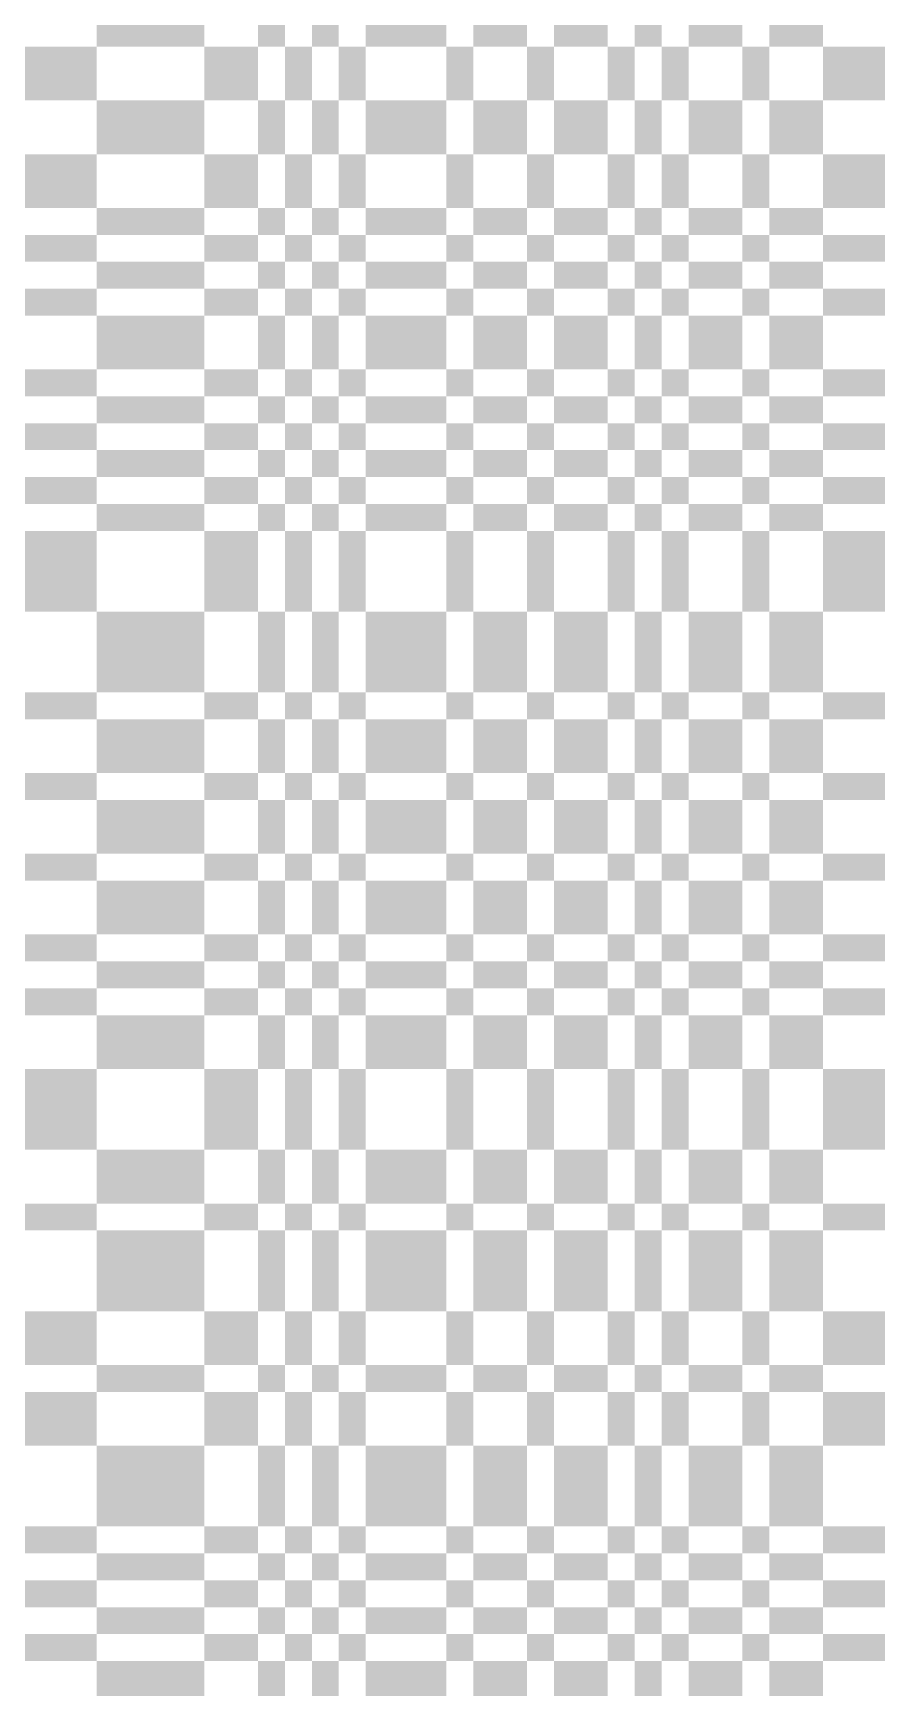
# Model space of a CAD drawing. Extents: x 0 to 10, y 0 to 10.
# Drawn here: x 6.873 to 7.5, y 3.78 to 5.01 of the extents above; entities that cross this region are included whole.
import ezdxf

# ---------------------------------------------------------------- set-up
doc = ezdxf.new("R2010")
doc.units = 0
doc.header["$MEASUREMENT"] = 0
doc.layers.add('CHROME', color=7, linetype='Continuous')

msp = doc.modelspace()

# ---------------------------------------------------------------- linework, layer by layer
at = {"layer": 'CHROME'}
for points in [[(6.92, 5), (7, 5), (6.92, 5.02), (7, 5.02)], [(7.04, 5), (7.06, 5), (7.04, 5.02), (7.06, 5.02)], [(7.08, 5), (7.1, 5), (7.08, 5.02), (7.1, 5.02)], [(7.12, 5), (7.18, 5), (7.12, 5.02), (7.18, 5.02)], [(7.2, 5), (7.24, 5), (7.2, 5.02), (7.24, 5.02)], [(7.26, 5), (7.3, 5), (7.26, 5.02), (7.3, 5.02)], [(7.32, 5), (7.34, 5), (7.32, 5.02), (7.34, 5.02)], [(7.36, 5), (7.4, 5), (7.36, 5.02), (7.4, 5.02)], [(7.42, 5), (7.46, 5), (7.42, 5.02), (7.46, 5.02)], [(6.86, 4.96), (6.92, 4.96), (6.86, 5), (6.92, 5)], [(7, 4.96), (7.04, 4.96), (7, 5), (7.04, 5)], [(7.06, 4.96), (7.08, 4.96), (7.06, 5), (7.08, 5)], [(7.1, 4.96), (7.12, 4.96), (7.1, 5), (7.12, 5)], [(7.18, 4.96), (7.2, 4.96), (7.18, 5), (7.2, 5)], [(7.24, 4.96), (7.26, 4.96), (7.24, 5), (7.26, 5)], [(7.3, 4.96), (7.32, 4.96), (7.3, 5), (7.32, 5)], [(7.34, 4.96), (7.36, 4.96), (7.34, 5), (7.36, 5)], [(7.4, 4.96), (7.42, 4.96), (7.4, 5), (7.42, 5)], [(7.46, 4.96), (7.54, 4.96), (7.46, 5), (7.54, 5)], [(6.92, 4.92), (7, 4.92), (6.92, 4.96), (7, 4.96)], [(7.04, 4.92), (7.06, 4.92), (7.04, 4.96), (7.06, 4.96)], [(7.08, 4.92), (7.1, 4.92), (7.08, 4.96), (7.1, 4.96)], [(7.12, 4.92), (7.18, 4.92), (7.12, 4.96), (7.18, 4.96)], [(7.2, 4.92), (7.24, 4.92), (7.2, 4.96), (7.24, 4.96)], [(7.26, 4.92), (7.3, 4.92), (7.26, 4.96), (7.3, 4.96)], [(7.32, 4.92), (7.34, 4.92), (7.32, 4.96), (7.34, 4.96)], [(7.36, 4.92), (7.4, 4.92), (7.36, 4.96), (7.4, 4.96)], [(7.42, 4.92), (7.46, 4.92), (7.42, 4.96), (7.46, 4.96)], [(6.86, 4.88), (6.92, 4.88), (6.86, 4.92), (6.92, 4.92)], [(7, 4.88), (7.04, 4.88), (7, 4.92), (7.04, 4.92)], [(7.06, 4.88), (7.08, 4.88), (7.06, 4.92), (7.08, 4.92)], [(7.1, 4.88), (7.12, 4.88), (7.1, 4.92), (7.12, 4.92)], [(7.18, 4.88), (7.2, 4.88), (7.18, 4.92), (7.2, 4.92)], [(7.24, 4.88), (7.26, 4.88), (7.24, 4.92), (7.26, 4.92)], [(7.3, 4.88), (7.32, 4.88), (7.3, 4.92), (7.32, 4.92)], [(7.34, 4.88), (7.36, 4.88), (7.34, 4.92), (7.36, 4.92)], [(7.4, 4.88), (7.42, 4.88), (7.4, 4.92), (7.42, 4.92)], [(7.46, 4.88), (7.54, 4.88), (7.46, 4.92), (7.54, 4.92)], [(6.92, 4.86), (7, 4.86), (6.92, 4.88), (7, 4.88)], [(7.04, 4.86), (7.06, 4.86), (7.04, 4.88), (7.06, 4.88)], [(7.08, 4.86), (7.1, 4.86), (7.08, 4.88), (7.1, 4.88)], [(7.12, 4.86), (7.18, 4.86), (7.12, 4.88), (7.18, 4.88)], [(7.2, 4.86), (7.24, 4.86), (7.2, 4.88), (7.24, 4.88)], [(7.26, 4.86), (7.3, 4.86), (7.26, 4.88), (7.3, 4.88)], [(7.32, 4.86), (7.34, 4.86), (7.32, 4.88), (7.34, 4.88)], [(7.36, 4.86), (7.4, 4.86), (7.36, 4.88), (7.4, 4.88)], [(7.42, 4.86), (7.46, 4.86), (7.42, 4.88), (7.46, 4.88)], [(6.86, 4.84), (6.92, 4.84), (6.86, 4.86), (6.92, 4.86)], [(7, 4.84), (7.04, 4.84), (7, 4.86), (7.04, 4.86)], [(7.06, 4.84), (7.08, 4.84), (7.06, 4.86), (7.08, 4.86)], [(7.1, 4.84), (7.12, 4.84), (7.1, 4.86), (7.12, 4.86)], [(7.18, 4.84), (7.2, 4.84), (7.18, 4.86), (7.2, 4.86)], [(7.24, 4.84), (7.26, 4.84), (7.24, 4.86), (7.26, 4.86)], [(7.3, 4.84), (7.32, 4.84), (7.3, 4.86), (7.32, 4.86)], [(7.34, 4.84), (7.36, 4.84), (7.34, 4.86), (7.36, 4.86)], [(7.4, 4.84), (7.42, 4.84), (7.4, 4.86), (7.42, 4.86)], [(7.46, 4.84), (7.54, 4.84), (7.46, 4.86), (7.54, 4.86)], [(6.92, 4.82), (7, 4.82), (6.92, 4.84), (7, 4.84)], [(7.04, 4.82), (7.06, 4.82), (7.04, 4.84), (7.06, 4.84)], [(7.08, 4.82), (7.1, 4.82), (7.08, 4.84), (7.1, 4.84)], [(7.12, 4.82), (7.18, 4.82), (7.12, 4.84), (7.18, 4.84)], [(7.2, 4.82), (7.24, 4.82), (7.2, 4.84), (7.24, 4.84)], [(7.26, 4.82), (7.3, 4.82), (7.26, 4.84), (7.3, 4.84)], [(7.32, 4.82), (7.34, 4.82), (7.32, 4.84), (7.34, 4.84)], [(7.36, 4.82), (7.4, 4.82), (7.36, 4.84), (7.4, 4.84)], [(7.42, 4.82), (7.46, 4.82), (7.42, 4.84), (7.46, 4.84)], [(6.86, 4.8), (6.92, 4.8), (6.86, 4.82), (6.92, 4.82)], [(7, 4.8), (7.04, 4.8), (7, 4.82), (7.04, 4.82)], [(7.06, 4.8), (7.08, 4.8), (7.06, 4.82), (7.08, 4.82)], [(7.1, 4.8), (7.12, 4.8), (7.1, 4.82), (7.12, 4.82)], [(7.18, 4.8), (7.2, 4.8), (7.18, 4.82), (7.2, 4.82)], [(7.24, 4.8), (7.26, 4.8), (7.24, 4.82), (7.26, 4.82)], [(7.3, 4.8), (7.32, 4.8), (7.3, 4.82), (7.32, 4.82)], [(7.34, 4.8), (7.36, 4.8), (7.34, 4.82), (7.36, 4.82)], [(7.4, 4.8), (7.42, 4.8), (7.4, 4.82), (7.42, 4.82)], [(7.46, 4.8), (7.54, 4.8), (7.46, 4.82), (7.54, 4.82)], [(6.92, 4.76), (7, 4.76), (6.92, 4.8), (7, 4.8)], [(7.04, 4.76), (7.06, 4.76), (7.04, 4.8), (7.06, 4.8)], [(7.08, 4.76), (7.1, 4.76), (7.08, 4.8), (7.1, 4.8)], [(7.12, 4.76), (7.18, 4.76), (7.12, 4.8), (7.18, 4.8)], [(7.2, 4.76), (7.24, 4.76), (7.2, 4.8), (7.24, 4.8)], [(7.26, 4.76), (7.3, 4.76), (7.26, 4.8), (7.3, 4.8)], [(7.32, 4.76), (7.34, 4.76), (7.32, 4.8), (7.34, 4.8)], [(7.36, 4.76), (7.4, 4.76), (7.36, 4.8), (7.4, 4.8)], [(7.42, 4.76), (7.46, 4.76), (7.42, 4.8), (7.46, 4.8)], [(6.86, 4.74), (6.92, 4.74), (6.86, 4.76), (6.92, 4.76)], [(7, 4.74), (7.04, 4.74), (7, 4.76), (7.04, 4.76)], [(7.06, 4.74), (7.08, 4.74), (7.06, 4.76), (7.08, 4.76)], [(7.1, 4.74), (7.12, 4.74), (7.1, 4.76), (7.12, 4.76)], [(7.18, 4.74), (7.2, 4.74), (7.18, 4.76), (7.2, 4.76)], [(7.24, 4.74), (7.26, 4.74), (7.24, 4.76), (7.26, 4.76)], [(7.3, 4.74), (7.32, 4.74), (7.3, 4.76), (7.32, 4.76)], [(7.34, 4.74), (7.36, 4.74), (7.34, 4.76), (7.36, 4.76)], [(7.4, 4.74), (7.42, 4.74), (7.4, 4.76), (7.42, 4.76)], [(7.46, 4.74), (7.54, 4.74), (7.46, 4.76), (7.54, 4.76)], [(6.92, 4.72), (7, 4.72), (6.92, 4.74), (7, 4.74)], [(7.04, 4.72), (7.06, 4.72), (7.04, 4.74), (7.06, 4.74)], [(7.08, 4.72), (7.1, 4.72), (7.08, 4.74), (7.1, 4.74)], [(7.12, 4.72), (7.18, 4.72), (7.12, 4.74), (7.18, 4.74)], [(7.2, 4.72), (7.24, 4.72), (7.2, 4.74), (7.24, 4.74)], [(7.26, 4.72), (7.3, 4.72), (7.26, 4.74), (7.3, 4.74)], [(7.32, 4.72), (7.34, 4.72), (7.32, 4.74), (7.34, 4.74)], [(7.36, 4.72), (7.4, 4.72), (7.36, 4.74), (7.4, 4.74)], [(7.42, 4.72), (7.46, 4.72), (7.42, 4.74), (7.46, 4.74)], [(6.86, 4.7), (6.92, 4.7), (6.86, 4.72), (6.92, 4.72)], [(7, 4.7), (7.04, 4.7), (7, 4.72), (7.04, 4.72)], [(7.06, 4.7), (7.08, 4.7), (7.06, 4.72), (7.08, 4.72)], [(7.1, 4.7), (7.12, 4.7), (7.1, 4.72), (7.12, 4.72)], [(7.18, 4.7), (7.2, 4.7), (7.18, 4.72), (7.2, 4.72)], [(7.24, 4.7), (7.26, 4.7), (7.24, 4.72), (7.26, 4.72)], [(7.3, 4.7), (7.32, 4.7), (7.3, 4.72), (7.32, 4.72)], [(7.34, 4.7), (7.36, 4.7), (7.34, 4.72), (7.36, 4.72)], [(7.4, 4.7), (7.42, 4.7), (7.4, 4.72), (7.42, 4.72)], [(7.46, 4.7), (7.54, 4.7), (7.46, 4.72), (7.54, 4.72)], [(6.92, 4.68), (7, 4.68), (6.92, 4.7), (7, 4.7)], [(7.04, 4.68), (7.06, 4.68), (7.04, 4.7), (7.06, 4.7)], [(7.08, 4.68), (7.1, 4.68), (7.08, 4.7), (7.1, 4.7)], [(7.12, 4.68), (7.18, 4.68), (7.12, 4.7), (7.18, 4.7)], [(7.2, 4.68), (7.24, 4.68), (7.2, 4.7), (7.24, 4.7)], [(7.26, 4.68), (7.3, 4.68), (7.26, 4.7), (7.3, 4.7)], [(7.32, 4.68), (7.34, 4.68), (7.32, 4.7), (7.34, 4.7)], [(7.36, 4.68), (7.4, 4.68), (7.36, 4.7), (7.4, 4.7)], [(7.42, 4.68), (7.46, 4.68), (7.42, 4.7), (7.46, 4.7)], [(6.86, 4.66), (6.92, 4.66), (6.86, 4.68), (6.92, 4.68)], [(7, 4.66), (7.04, 4.66), (7, 4.68), (7.04, 4.68)], [(7.06, 4.66), (7.08, 4.66), (7.06, 4.68), (7.08, 4.68)], [(7.1, 4.66), (7.12, 4.66), (7.1, 4.68), (7.12, 4.68)], [(7.18, 4.66), (7.2, 4.66), (7.18, 4.68), (7.2, 4.68)], [(7.24, 4.66), (7.26, 4.66), (7.24, 4.68), (7.26, 4.68)], [(7.3, 4.66), (7.32, 4.66), (7.3, 4.68), (7.32, 4.68)], [(7.34, 4.66), (7.36, 4.66), (7.34, 4.68), (7.36, 4.68)], [(7.4, 4.66), (7.42, 4.66), (7.4, 4.68), (7.42, 4.68)], [(7.46, 4.66), (7.54, 4.66), (7.46, 4.68), (7.54, 4.68)], [(6.92, 4.64), (7, 4.64), (6.92, 4.66), (7, 4.66)], [(7.04, 4.64), (7.06, 4.64), (7.04, 4.66), (7.06, 4.66)], [(7.08, 4.64), (7.1, 4.64), (7.08, 4.66), (7.1, 4.66)], [(7.12, 4.64), (7.18, 4.64), (7.12, 4.66), (7.18, 4.66)], [(7.2, 4.64), (7.24, 4.64), (7.2, 4.66), (7.24, 4.66)], [(7.26, 4.64), (7.3, 4.64), (7.26, 4.66), (7.3, 4.66)], [(7.32, 4.64), (7.34, 4.64), (7.32, 4.66), (7.34, 4.66)], [(7.36, 4.64), (7.4, 4.64), (7.36, 4.66), (7.4, 4.66)], [(7.42, 4.64), (7.46, 4.64), (7.42, 4.66), (7.46, 4.66)], [(6.86, 4.58), (6.92, 4.58), (6.86, 4.64), (6.92, 4.64)], [(7, 4.58), (7.04, 4.58), (7, 4.64), (7.04, 4.64)], [(7.06, 4.58), (7.08, 4.58), (7.06, 4.64), (7.08, 4.64)], [(7.1, 4.58), (7.12, 4.58), (7.1, 4.64), (7.12, 4.64)], [(7.18, 4.58), (7.2, 4.58), (7.18, 4.64), (7.2, 4.64)], [(7.24, 4.58), (7.26, 4.58), (7.24, 4.64), (7.26, 4.64)], [(7.3, 4.58), (7.32, 4.58), (7.3, 4.64), (7.32, 4.64)], [(7.34, 4.58), (7.36, 4.58), (7.34, 4.64), (7.36, 4.64)], [(7.4, 4.58), (7.42, 4.58), (7.4, 4.64), (7.42, 4.64)], [(7.46, 4.58), (7.54, 4.58), (7.46, 4.64), (7.54, 4.64)], [(6.92, 4.52), (7, 4.52), (6.92, 4.58), (7, 4.58)], [(7.04, 4.52), (7.06, 4.52), (7.04, 4.58), (7.06, 4.58)], [(7.08, 4.52), (7.1, 4.52), (7.08, 4.58), (7.1, 4.58)], [(7.12, 4.52), (7.18, 4.52), (7.12, 4.58), (7.18, 4.58)], [(7.2, 4.52), (7.24, 4.52), (7.2, 4.58), (7.24, 4.58)], [(7.26, 4.52), (7.3, 4.52), (7.26, 4.58), (7.3, 4.58)], [(7.32, 4.52), (7.34, 4.52), (7.32, 4.58), (7.34, 4.58)], [(7.36, 4.52), (7.4, 4.52), (7.36, 4.58), (7.4, 4.58)], [(7.42, 4.52), (7.46, 4.52), (7.42, 4.58), (7.46, 4.58)], [(6.86, 4.5), (6.92, 4.5), (6.86, 4.52), (6.92, 4.52)], [(7, 4.5), (7.04, 4.5), (7, 4.52), (7.04, 4.52)], [(7.06, 4.5), (7.08, 4.5), (7.06, 4.52), (7.08, 4.52)], [(7.1, 4.5), (7.12, 4.5), (7.1, 4.52), (7.12, 4.52)], [(7.18, 4.5), (7.2, 4.5), (7.18, 4.52), (7.2, 4.52)], [(7.24, 4.5), (7.26, 4.5), (7.24, 4.52), (7.26, 4.52)], [(7.3, 4.5), (7.32, 4.5), (7.3, 4.52), (7.32, 4.52)], [(7.34, 4.5), (7.36, 4.5), (7.34, 4.52), (7.36, 4.52)], [(7.4, 4.5), (7.42, 4.5), (7.4, 4.52), (7.42, 4.52)], [(7.46, 4.5), (7.54, 4.5), (7.46, 4.52), (7.54, 4.52)], [(6.92, 4.46), (7, 4.46), (6.92, 4.5), (7, 4.5)], [(7.04, 4.46), (7.06, 4.46), (7.04, 4.5), (7.06, 4.5)], [(7.08, 4.46), (7.1, 4.46), (7.08, 4.5), (7.1, 4.5)], [(7.12, 4.46), (7.18, 4.46), (7.12, 4.5), (7.18, 4.5)], [(7.2, 4.46), (7.24, 4.46), (7.2, 4.5), (7.24, 4.5)], [(7.26, 4.46), (7.3, 4.46), (7.26, 4.5), (7.3, 4.5)], [(7.32, 4.46), (7.34, 4.46), (7.32, 4.5), (7.34, 4.5)], [(7.36, 4.46), (7.4, 4.46), (7.36, 4.5), (7.4, 4.5)], [(7.42, 4.46), (7.46, 4.46), (7.42, 4.5), (7.46, 4.5)], [(6.86, 4.44), (6.92, 4.44), (6.86, 4.46), (6.92, 4.46)], [(7, 4.44), (7.04, 4.44), (7, 4.46), (7.04, 4.46)], [(7.06, 4.44), (7.08, 4.44), (7.06, 4.46), (7.08, 4.46)], [(7.1, 4.44), (7.12, 4.44), (7.1, 4.46), (7.12, 4.46)], [(7.18, 4.44), (7.2, 4.44), (7.18, 4.46), (7.2, 4.46)], [(7.24, 4.44), (7.26, 4.44), (7.24, 4.46), (7.26, 4.46)], [(7.3, 4.44), (7.32, 4.44), (7.3, 4.46), (7.32, 4.46)], [(7.34, 4.44), (7.36, 4.44), (7.34, 4.46), (7.36, 4.46)], [(7.4, 4.44), (7.42, 4.44), (7.4, 4.46), (7.42, 4.46)], [(7.46, 4.44), (7.54, 4.44), (7.46, 4.46), (7.54, 4.46)], [(6.92, 4.4), (7, 4.4), (6.92, 4.44), (7, 4.44)], [(7.04, 4.4), (7.06, 4.4), (7.04, 4.44), (7.06, 4.44)], [(7.08, 4.4), (7.1, 4.4), (7.08, 4.44), (7.1, 4.44)], [(7.12, 4.4), (7.18, 4.4), (7.12, 4.44), (7.18, 4.44)], [(7.2, 4.4), (7.24, 4.4), (7.2, 4.44), (7.24, 4.44)], [(7.26, 4.4), (7.3, 4.4), (7.26, 4.44), (7.3, 4.44)], [(7.32, 4.4), (7.34, 4.4), (7.32, 4.44), (7.34, 4.44)], [(7.36, 4.4), (7.4, 4.4), (7.36, 4.44), (7.4, 4.44)], [(7.42, 4.4), (7.46, 4.4), (7.42, 4.44), (7.46, 4.44)], [(6.86, 4.38), (6.92, 4.38), (6.86, 4.4), (6.92, 4.4)], [(7, 4.38), (7.04, 4.38), (7, 4.4), (7.04, 4.4)], [(7.06, 4.38), (7.08, 4.38), (7.06, 4.4), (7.08, 4.4)], [(7.1, 4.38), (7.12, 4.38), (7.1, 4.4), (7.12, 4.4)], [(7.18, 4.38), (7.2, 4.38), (7.18, 4.4), (7.2, 4.4)], [(7.24, 4.38), (7.26, 4.38), (7.24, 4.4), (7.26, 4.4)], [(7.3, 4.38), (7.32, 4.38), (7.3, 4.4), (7.32, 4.4)], [(7.34, 4.38), (7.36, 4.38), (7.34, 4.4), (7.36, 4.4)], [(7.4, 4.38), (7.42, 4.38), (7.4, 4.4), (7.42, 4.4)], [(7.46, 4.38), (7.54, 4.38), (7.46, 4.4), (7.54, 4.4)], [(6.92, 4.34), (7, 4.34), (6.92, 4.38), (7, 4.38)], [(7.04, 4.34), (7.06, 4.34), (7.04, 4.38), (7.06, 4.38)], [(7.08, 4.34), (7.1, 4.34), (7.08, 4.38), (7.1, 4.38)], [(7.12, 4.34), (7.18, 4.34), (7.12, 4.38), (7.18, 4.38)], [(7.2, 4.34), (7.24, 4.34), (7.2, 4.38), (7.24, 4.38)], [(7.26, 4.34), (7.3, 4.34), (7.26, 4.38), (7.3, 4.38)], [(7.32, 4.34), (7.34, 4.34), (7.32, 4.38), (7.34, 4.38)], [(7.36, 4.34), (7.4, 4.34), (7.36, 4.38), (7.4, 4.38)], [(7.42, 4.34), (7.46, 4.34), (7.42, 4.38), (7.46, 4.38)], [(6.86, 4.32), (6.92, 4.32), (6.86, 4.34), (6.92, 4.34)], [(7, 4.32), (7.04, 4.32), (7, 4.34), (7.04, 4.34)], [(7.06, 4.32), (7.08, 4.32), (7.06, 4.34), (7.08, 4.34)], [(7.1, 4.32), (7.12, 4.32), (7.1, 4.34), (7.12, 4.34)], [(7.18, 4.32), (7.2, 4.32), (7.18, 4.34), (7.2, 4.34)], [(7.24, 4.32), (7.26, 4.32), (7.24, 4.34), (7.26, 4.34)], [(7.3, 4.32), (7.32, 4.32), (7.3, 4.34), (7.32, 4.34)], [(7.34, 4.32), (7.36, 4.32), (7.34, 4.34), (7.36, 4.34)], [(7.4, 4.32), (7.42, 4.32), (7.4, 4.34), (7.42, 4.34)], [(7.46, 4.32), (7.54, 4.32), (7.46, 4.34), (7.54, 4.34)], [(6.92, 4.3), (7, 4.3), (6.92, 4.32), (7, 4.32)], [(7.04, 4.3), (7.06, 4.3), (7.04, 4.32), (7.06, 4.32)], [(7.08, 4.3), (7.1, 4.3), (7.08, 4.32), (7.1, 4.32)], [(7.12, 4.3), (7.18, 4.3), (7.12, 4.32), (7.18, 4.32)], [(7.2, 4.3), (7.24, 4.3), (7.2, 4.32), (7.24, 4.32)], [(7.26, 4.3), (7.3, 4.3), (7.26, 4.32), (7.3, 4.32)], [(7.32, 4.3), (7.34, 4.3), (7.32, 4.32), (7.34, 4.32)], [(7.36, 4.3), (7.4, 4.3), (7.36, 4.32), (7.4, 4.32)], [(7.42, 4.3), (7.46, 4.3), (7.42, 4.32), (7.46, 4.32)], [(6.86, 4.28), (6.92, 4.28), (6.86, 4.3), (6.92, 4.3)], [(7, 4.28), (7.04, 4.28), (7, 4.3), (7.04, 4.3)], [(7.06, 4.28), (7.08, 4.28), (7.06, 4.3), (7.08, 4.3)], [(7.1, 4.28), (7.12, 4.28), (7.1, 4.3), (7.12, 4.3)], [(7.18, 4.28), (7.2, 4.28), (7.18, 4.3), (7.2, 4.3)], [(7.24, 4.28), (7.26, 4.28), (7.24, 4.3), (7.26, 4.3)], [(7.3, 4.28), (7.32, 4.28), (7.3, 4.3), (7.32, 4.3)], [(7.34, 4.28), (7.36, 4.28), (7.34, 4.3), (7.36, 4.3)], [(7.4, 4.28), (7.42, 4.28), (7.4, 4.3), (7.42, 4.3)], [(7.46, 4.28), (7.54, 4.28), (7.46, 4.3), (7.54, 4.3)], [(6.92, 4.24), (7, 4.24), (6.92, 4.28), (7, 4.28)], [(7.04, 4.24), (7.06, 4.24), (7.04, 4.28), (7.06, 4.28)], [(7.08, 4.24), (7.1, 4.24), (7.08, 4.28), (7.1, 4.28)], [(7.12, 4.24), (7.18, 4.24), (7.12, 4.28), (7.18, 4.28)], [(7.2, 4.24), (7.24, 4.24), (7.2, 4.28), (7.24, 4.28)], [(7.26, 4.24), (7.3, 4.24), (7.26, 4.28), (7.3, 4.28)], [(7.32, 4.24), (7.34, 4.24), (7.32, 4.28), (7.34, 4.28)], [(7.36, 4.24), (7.4, 4.24), (7.36, 4.28), (7.4, 4.28)], [(7.42, 4.24), (7.46, 4.24), (7.42, 4.28), (7.46, 4.28)], [(6.86, 4.18), (6.92, 4.18), (6.86, 4.24), (6.92, 4.24)], [(7, 4.18), (7.04, 4.18), (7, 4.24), (7.04, 4.24)], [(7.06, 4.18), (7.08, 4.18), (7.06, 4.24), (7.08, 4.24)], [(7.1, 4.18), (7.12, 4.18), (7.1, 4.24), (7.12, 4.24)], [(7.18, 4.18), (7.2, 4.18), (7.18, 4.24), (7.2, 4.24)], [(7.24, 4.18), (7.26, 4.18), (7.24, 4.24), (7.26, 4.24)], [(7.3, 4.18), (7.32, 4.18), (7.3, 4.24), (7.32, 4.24)], [(7.34, 4.18), (7.36, 4.18), (7.34, 4.24), (7.36, 4.24)], [(7.4, 4.18), (7.42, 4.18), (7.4, 4.24), (7.42, 4.24)], [(7.46, 4.18), (7.54, 4.18), (7.46, 4.24), (7.54, 4.24)], [(6.92, 4.14), (7, 4.14), (6.92, 4.18), (7, 4.18)], [(7.04, 4.14), (7.06, 4.14), (7.04, 4.18), (7.06, 4.18)], [(7.08, 4.14), (7.1, 4.14), (7.08, 4.18), (7.1, 4.18)], [(7.12, 4.14), (7.18, 4.14), (7.12, 4.18), (7.18, 4.18)], [(7.2, 4.14), (7.24, 4.14), (7.2, 4.18), (7.24, 4.18)], [(7.26, 4.14), (7.3, 4.14), (7.26, 4.18), (7.3, 4.18)], [(7.32, 4.14), (7.34, 4.14), (7.32, 4.18), (7.34, 4.18)], [(7.36, 4.14), (7.4, 4.14), (7.36, 4.18), (7.4, 4.18)], [(7.42, 4.14), (7.46, 4.14), (7.42, 4.18), (7.46, 4.18)], [(6.86, 4.12), (6.92, 4.12), (6.86, 4.14), (6.92, 4.14)], [(7, 4.12), (7.04, 4.12), (7, 4.14), (7.04, 4.14)], [(7.06, 4.12), (7.08, 4.12), (7.06, 4.14), (7.08, 4.14)], [(7.1, 4.12), (7.12, 4.12), (7.1, 4.14), (7.12, 4.14)], [(7.18, 4.12), (7.2, 4.12), (7.18, 4.14), (7.2, 4.14)], [(7.24, 4.12), (7.26, 4.12), (7.24, 4.14), (7.26, 4.14)], [(7.3, 4.12), (7.32, 4.12), (7.3, 4.14), (7.32, 4.14)], [(7.34, 4.12), (7.36, 4.12), (7.34, 4.14), (7.36, 4.14)], [(7.4, 4.12), (7.42, 4.12), (7.4, 4.14), (7.42, 4.14)], [(7.46, 4.12), (7.54, 4.12), (7.46, 4.14), (7.54, 4.14)], [(6.92, 4.06), (7, 4.06), (6.92, 4.12), (7, 4.12)], [(7.04, 4.06), (7.06, 4.06), (7.04, 4.12), (7.06, 4.12)], [(7.08, 4.06), (7.1, 4.06), (7.08, 4.12), (7.1, 4.12)], [(7.12, 4.06), (7.18, 4.06), (7.12, 4.12), (7.18, 4.12)], [(7.2, 4.06), (7.24, 4.06), (7.2, 4.12), (7.24, 4.12)], [(7.26, 4.06), (7.3, 4.06), (7.26, 4.12), (7.3, 4.12)], [(7.32, 4.06), (7.34, 4.06), (7.32, 4.12), (7.34, 4.12)], [(7.36, 4.06), (7.4, 4.06), (7.36, 4.12), (7.4, 4.12)], [(7.42, 4.06), (7.46, 4.06), (7.42, 4.12), (7.46, 4.12)], [(6.86, 4.02), (6.92, 4.02), (6.86, 4.06), (6.92, 4.06)], [(7, 4.02), (7.04, 4.02), (7, 4.06), (7.04, 4.06)], [(7.06, 4.02), (7.08, 4.02), (7.06, 4.06), (7.08, 4.06)], [(7.1, 4.02), (7.12, 4.02), (7.1, 4.06), (7.12, 4.06)], [(7.18, 4.02), (7.2, 4.02), (7.18, 4.06), (7.2, 4.06)], [(7.24, 4.02), (7.26, 4.02), (7.24, 4.06), (7.26, 4.06)], [(7.3, 4.02), (7.32, 4.02), (7.3, 4.06), (7.32, 4.06)], [(7.34, 4.02), (7.36, 4.02), (7.34, 4.06), (7.36, 4.06)], [(7.4, 4.02), (7.42, 4.02), (7.4, 4.06), (7.42, 4.06)], [(7.46, 4.02), (7.54, 4.02), (7.46, 4.06), (7.54, 4.06)], [(6.92, 4), (7, 4), (6.92, 4.02), (7, 4.02)], [(7.04, 4), (7.06, 4), (7.04, 4.02), (7.06, 4.02)], [(7.08, 4), (7.1, 4), (7.08, 4.02), (7.1, 4.02)], [(7.12, 4), (7.18, 4), (7.12, 4.02), (7.18, 4.02)], [(7.2, 4), (7.24, 4), (7.2, 4.02), (7.24, 4.02)], [(7.26, 4), (7.3, 4), (7.26, 4.02), (7.3, 4.02)], [(7.32, 4), (7.34, 4), (7.32, 4.02), (7.34, 4.02)], [(7.36, 4), (7.4, 4), (7.36, 4.02), (7.4, 4.02)], [(7.42, 4), (7.46, 4), (7.42, 4.02), (7.46, 4.02)], [(6.86, 3.96), (6.92, 3.96), (6.86, 4), (6.92, 4)], [(7, 3.96), (7.04, 3.96), (7, 4), (7.04, 4)], [(7.06, 3.96), (7.08, 3.96), (7.06, 4), (7.08, 4)], [(7.1, 3.96), (7.12, 3.96), (7.1, 4), (7.12, 4)], [(7.18, 3.96), (7.2, 3.96), (7.18, 4), (7.2, 4)], [(7.24, 3.96), (7.26, 3.96), (7.24, 4), (7.26, 4)], [(7.3, 3.96), (7.32, 3.96), (7.3, 4), (7.32, 4)], [(7.34, 3.96), (7.36, 3.96), (7.34, 4), (7.36, 4)], [(7.4, 3.96), (7.42, 3.96), (7.4, 4), (7.42, 4)], [(7.46, 3.96), (7.54, 3.96), (7.46, 4), (7.54, 4)], [(6.92, 3.9), (7, 3.9), (6.92, 3.96), (7, 3.96)], [(7.04, 3.9), (7.06, 3.9), (7.04, 3.96), (7.06, 3.96)], [(7.08, 3.9), (7.1, 3.9), (7.08, 3.96), (7.1, 3.96)], [(7.12, 3.9), (7.18, 3.9), (7.12, 3.96), (7.18, 3.96)], [(7.2, 3.9), (7.24, 3.9), (7.2, 3.96), (7.24, 3.96)], [(7.26, 3.9), (7.3, 3.9), (7.26, 3.96), (7.3, 3.96)], [(7.32, 3.9), (7.34, 3.9), (7.32, 3.96), (7.34, 3.96)], [(7.36, 3.9), (7.4, 3.9), (7.36, 3.96), (7.4, 3.96)], [(7.42, 3.9), (7.46, 3.9), (7.42, 3.96), (7.46, 3.96)], [(6.86, 3.88), (6.92, 3.88), (6.86, 3.9), (6.92, 3.9)], [(7, 3.88), (7.04, 3.88), (7, 3.9), (7.04, 3.9)], [(7.06, 3.88), (7.08, 3.88), (7.06, 3.9), (7.08, 3.9)], [(7.1, 3.88), (7.12, 3.88), (7.1, 3.9), (7.12, 3.9)], [(7.18, 3.88), (7.2, 3.88), (7.18, 3.9), (7.2, 3.9)], [(7.24, 3.88), (7.26, 3.88), (7.24, 3.9), (7.26, 3.9)], [(7.3, 3.88), (7.32, 3.88), (7.3, 3.9), (7.32, 3.9)], [(7.34, 3.88), (7.36, 3.88), (7.34, 3.9), (7.36, 3.9)], [(7.4, 3.88), (7.42, 3.88), (7.4, 3.9), (7.42, 3.9)], [(7.46, 3.88), (7.54, 3.88), (7.46, 3.9), (7.54, 3.9)], [(6.92, 3.86), (7, 3.86), (6.92, 3.88), (7, 3.88)], [(7.04, 3.86), (7.06, 3.86), (7.04, 3.88), (7.06, 3.88)], [(7.08, 3.86), (7.1, 3.86), (7.08, 3.88), (7.1, 3.88)], [(7.12, 3.86), (7.18, 3.86), (7.12, 3.88), (7.18, 3.88)], [(7.2, 3.86), (7.24, 3.86), (7.2, 3.88), (7.24, 3.88)], [(7.26, 3.86), (7.3, 3.86), (7.26, 3.88), (7.3, 3.88)], [(7.32, 3.86), (7.34, 3.86), (7.32, 3.88), (7.34, 3.88)], [(7.36, 3.86), (7.4, 3.86), (7.36, 3.88), (7.4, 3.88)], [(7.42, 3.86), (7.46, 3.86), (7.42, 3.88), (7.46, 3.88)], [(6.86, 3.84), (6.92, 3.84), (6.86, 3.86), (6.92, 3.86)], [(7, 3.84), (7.04, 3.84), (7, 3.86), (7.04, 3.86)], [(7.06, 3.84), (7.08, 3.84), (7.06, 3.86), (7.08, 3.86)], [(7.1, 3.84), (7.12, 3.84), (7.1, 3.86), (7.12, 3.86)], [(7.18, 3.84), (7.2, 3.84), (7.18, 3.86), (7.2, 3.86)], [(7.24, 3.84), (7.26, 3.84), (7.24, 3.86), (7.26, 3.86)], [(7.3, 3.84), (7.32, 3.84), (7.3, 3.86), (7.32, 3.86)], [(7.34, 3.84), (7.36, 3.84), (7.34, 3.86), (7.36, 3.86)], [(7.4, 3.84), (7.42, 3.84), (7.4, 3.86), (7.42, 3.86)], [(7.46, 3.84), (7.54, 3.84), (7.46, 3.86), (7.54, 3.86)], [(6.92, 3.82), (7, 3.82), (6.92, 3.84), (7, 3.84)], [(7.04, 3.82), (7.06, 3.82), (7.04, 3.84), (7.06, 3.84)], [(7.08, 3.82), (7.1, 3.82), (7.08, 3.84), (7.1, 3.84)], [(7.12, 3.82), (7.18, 3.82), (7.12, 3.84), (7.18, 3.84)], [(7.2, 3.82), (7.24, 3.82), (7.2, 3.84), (7.24, 3.84)], [(7.26, 3.82), (7.3, 3.82), (7.26, 3.84), (7.3, 3.84)], [(7.32, 3.82), (7.34, 3.82), (7.32, 3.84), (7.34, 3.84)], [(7.36, 3.82), (7.4, 3.82), (7.36, 3.84), (7.4, 3.84)], [(7.42, 3.82), (7.46, 3.82), (7.42, 3.84), (7.46, 3.84)], [(6.86, 3.8), (6.92, 3.8), (6.86, 3.82), (6.92, 3.82)], [(7, 3.8), (7.04, 3.8), (7, 3.82), (7.04, 3.82)], [(7.06, 3.8), (7.08, 3.8), (7.06, 3.82), (7.08, 3.82)], [(7.1, 3.8), (7.12, 3.8), (7.1, 3.82), (7.12, 3.82)], [(7.18, 3.8), (7.2, 3.8), (7.18, 3.82), (7.2, 3.82)], [(7.24, 3.8), (7.26, 3.8), (7.24, 3.82), (7.26, 3.82)], [(7.3, 3.8), (7.32, 3.8), (7.3, 3.82), (7.32, 3.82)], [(7.34, 3.8), (7.36, 3.8), (7.34, 3.82), (7.36, 3.82)], [(7.4, 3.8), (7.42, 3.8), (7.4, 3.82), (7.42, 3.82)], [(7.46, 3.8), (7.54, 3.8), (7.46, 3.82), (7.54, 3.82)], [(6.92, 3.76), (7, 3.76), (6.92, 3.8), (7, 3.8)], [(7.04, 3.76), (7.06, 3.76), (7.04, 3.8), (7.06, 3.8)], [(7.08, 3.76), (7.1, 3.76), (7.08, 3.8), (7.1, 3.8)], [(7.12, 3.76), (7.18, 3.76), (7.12, 3.8), (7.18, 3.8)], [(7.2, 3.76), (7.24, 3.76), (7.2, 3.8), (7.24, 3.8)], [(7.26, 3.76), (7.3, 3.76), (7.26, 3.8), (7.3, 3.8)], [(7.32, 3.76), (7.34, 3.76), (7.32, 3.8), (7.34, 3.8)], [(7.36, 3.76), (7.4, 3.76), (7.36, 3.8), (7.4, 3.8)], [(7.42, 3.76), (7.46, 3.76), (7.42, 3.8), (7.46, 3.8)]]:
    msp.add_solid(points, dxfattribs=at)

doc.saveas('drawing.dxf')
